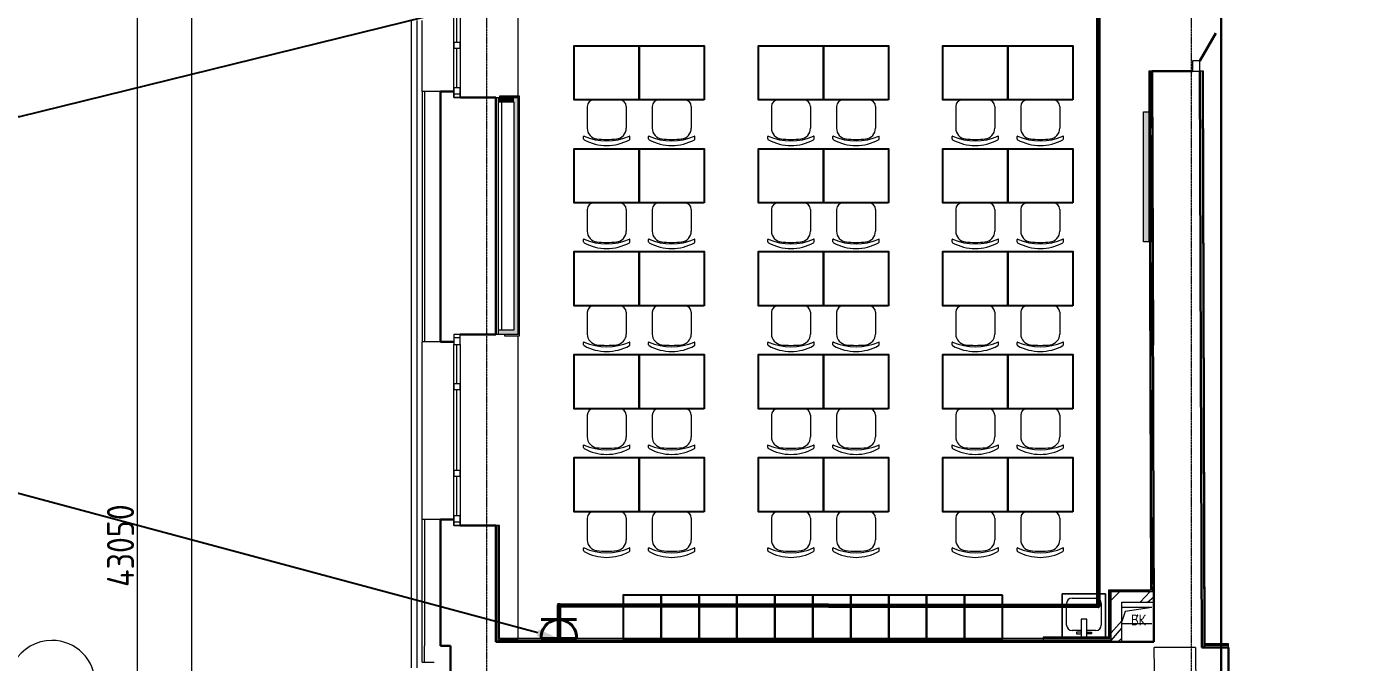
# Model space of a CAD drawing. Header units: millimetres. Extents: x -32 to 417638015, y -35 to 175284279.
# Drawn here: x 416875080 to 416887420, y 175252143 to 175258008 of the extents above; entities that cross this region are included whole.
import ezdxf
from ezdxf import colors
from ezdxf.entities.mleader import LeaderData, LeaderLine
from ezdxf.math import Vec2, Vec3

# ---------------------------------------------------------------- set-up
doc = ezdxf.new("R2010")
doc.units = ezdxf.units.MM
doc.linetypes.add('ADSK_Линия сетки', pattern=[25, 20, -2.5, 0, -2.5])
for name, color, linetype, lineweight in [('_ Окна', 7, 'Continuous', 9), ('_ЭМ_гофра', 5, 'Continuous', 60), ('_ЭМ_ТХобщее_слой', 7, 'Continuous', 30), ('Аннотация', 7, 'Continuous', 18), ('Двери', 7, 'Continuous', 9), ('Обобщенные модели', 7, 'Continuous', 18), ('Окна', 7, 'Continuous', 9), ('Оси', 253, 'Continuous', 9), ('Перекрытие', 7, 'Continuous', 18), ('Размеры', 7, 'Continuous', 9), ('Сантехника', 7, 'Continuous', 18), ('Стены внутренние', 7, 'Continuous', 18), ('Стены наружные', 7, 'Continuous', 18), ('Стены несущие', 7, 'Continuous', 30), ('Стены отделка', 7, 'Continuous', 30), ('Стены штриховка', 7, 'Continuous', 9), ('ТХ', 5, 'Continuous', 0), ('ШТРИХОВКА', 252, 'Continuous', 15), ('ЭМ', 5, 'Continuous', 40), ('ЭМ_Лоток 1_2', 162, 'Continuous', 30)]:
    doc.layers.add(name, color=color, linetype=linetype, lineweight=lineweight)
doc.layers.add('_ЭМ_Надписи', color=7, linetype='Continuous')
doc.layers.add('ЭОМ_Лотки рабочие', color=5, linetype='Continuous')
doc.styles.add('GOST Common_1', font='GOST_Common.ttf', dxfattribs={"width": 0.9, "height": 250})
doc.styles.add('GOST Common_5', font='GOST_Common.ttf', dxfattribs={"width": 0.9, "height": 200})
doc.styles.add('ЭОМ', font='isocpeur.ttf', dxfattribs={"width": 0.85, "height": 250})
doc.linetypes.add('Cable in the tray', pattern='A,5,[130,ltypeshp.shx,S=1,R=0,X=0,Y=0],1.5,[130,ltypeshp.shx,S=1.5,R=90,X=0,Y=-1],1,[130,ltypeshp.shx,S=1,R=0,X=0.5,Y=0],5', length=12.5)
doc.dimstyles.new('ADSK_Основной_2_5_мм', dxfattribs={"dimscale": 304.8, "dimtxt": 251.4287490705518, "dimasz": 0.4639107611548557, "dimexe": 0.4921259842519685, "dimexo": 0.4921259842519685, "dimgap": 0.09842519685039369, "dimtad": 1, "dimrnd": 0.01, "dimdsep": 46, "dimtxsty": 'GOST Common_1', "dimblk1": 'OBLIQUE', "dimblk2": 'OBLIQUE', "dimsah": 1, "dimcen": 0.09, "dimdle": 0.4921259842519685, "dimazin": 2, "dimtfac": 1, "dimtdec": 4, "dimtix": 1, "dimtmove": 0, "dimatfit": 3, "dimfxl": 1, "dimtvp": 1, "dimtolj": 1, "dimtzin": 0, "dimlwd": 20, "dimlwe": 20, "dimarcsym": 2})
pattern_1 = [(45, (686.3573730537319, 338.699590410115), (-269.4076836320746, 269.4076836320746), []), (45, (776.1599730537273, 338.699590410115), (-269.4076836320746, 269.4076836320746), []), (45, (865.9625730537227, 338.699590410115), (-269.4076836320746, 269.4076836320746), []), (45, (955.7653730537277, 338.699590410115), (-269.4076836320746, 269.4076836320746), [])]

# ---------------------------------------------------------------- blocks, each defined once
blk = doc.blocks.new('_Oblique')
at = {"color": 0, "linetype": 'ByBlock', "lineweight": -2}
blk.add_line((-0.5, -0.5), (0.5, 0.5), dxfattribs=at)
blk = doc.blocks.new('*D184')
at = {"layer": 'Defpoints', "color": 0, "transparency": 16777216}
for p in [(-8940.009156904478, 43383.69959040973), (-9039.994055764208, 333.6995904097176), (-8940.009156904594, 333.6995904097176)]:
    blk.add_point(p, dxfattribs=at)
at = {"layer": 'Размеры', "color": 0, "transparency": 16777216}
for p, q in [((-9039.994055764217, 43533.69959040973), (-9039.994055764208, 183.6995904097176)), ((-9090.009156904478, 43383.69959040973), (-9189.994055764217, 43383.69959040973)), ((-9090.009156904594, 333.6995904097176), (-9189.994055764208, 333.6995904097176))]:
    blk.add_line(p, q, dxfattribs=at)
at = {"layer": 'Размеры', "color": 0, "transparency": 16777216, "xscale": 141.4, "yscale": 141.4, "zscale": 141.4}
for p, rotation in [((-9039.994055764217, 43383.69959040973), 90), ((-9039.994055764208, 333.6995904097176), 270)]:
    blk.add_blockref('_Oblique', p, dxfattribs=dict(at, rotation=rotation))
at = {"layer": 'Размеры', "color": 0, "transparency": 16777216, "insert": (-9194.994055764204, 21858.69959040972), "char_height": 250, "width": 971.6229625099288, "attachment_point": 5, "rotation": 90, "style": 'GOST Common_1'}
blk.add_mtext('\\A1;43050', dxfattribs=at)
blk = doc.blocks.new('*D186')
at = {"layer": 'Defpoints', "color": 0, "transparency": 16777216}
for p in [(-8440.630882781119, 36883.69959040973), (-8540.61578164079, 20583.69959040972), (-8440.630882781177, 20583.69959040972)]:
    blk.add_point(p, dxfattribs=at)
at = {"layer": 'Размеры', "color": 0, "transparency": 16777216}
for p, q in [((-8540.615781640794, 37033.69959040973), (-8540.615781640789, 20433.69959040972)), ((-8590.630882781119, 36883.69959040973), (-8690.615781640794, 36883.69959040973)), ((-8590.630882781177, 20583.69959040972), (-8690.61578164079, 20583.69959040972))]:
    blk.add_line(p, q, dxfattribs=at)
at = {"layer": 'Размеры', "color": 0, "transparency": 16777216, "xscale": 141.4, "yscale": 141.4, "zscale": 141.4}
for p, rotation in [((-8540.615781640794, 36883.69959040973), 90), ((-8540.61578164079, 20583.69959040972), 270)]:
    blk.add_blockref('_Oblique', p, dxfattribs=dict(at, rotation=rotation))
at = {"layer": 'Размеры', "color": 0, "transparency": 16777216, "insert": (-8695.615781640781, 28733.69959040972), "char_height": 250, "width": 889.8020814564612, "attachment_point": 5, "rotation": 90, "style": 'GOST Common_1'}
blk.add_mtext('\\A1;16300', dxfattribs=at)
blk = doc.blocks.new('Стул ученич штабелир №5-7')
at = {"color": 0, "linetype": 'ByBlock', "lineweight": -2}
for p, q in [((-120.064222017827, -6.874120663269423e-05), (120.064222017827, 6.874120663269423e-05)), ((-120.0642220180016, -6.874130849610083e-05), (120.0642220177106, 6.874110476928763e-05)), ((-179.935777982173, -59.99993125879337), (-179.935777982173, -260.3112319844695)), ((-179.9357779823476, -59.99993125888795), (-179.9357779823476, -260.3112319845714)), ((180.064222017827, -59.99993125879337), (180.064222017827, -260.3112319844695)), ((180.0642220177106, -59.99993125888795), (180.0642220177106, -260.3112319845714)), ((-213.4357779821148, -359.0004116515302), (-213.4357779821148, -337.3406056039639)), ((-213.4357779822894, -359.0004116516247), (-213.4357779822894, -337.3406056040585)), ((213.564222017827, -359.0004116515302), (213.564222017827, -337.3406056039639)), ((213.5642220176524, -359.0004116516247), (213.5642220176524, -337.3406056040585))]:
    blk.add_line(p, q, dxfattribs=at)
for centre, radius, start, end in [((-119.9357779822312, -59.99993125879337), 60.00000000000227, 90, 180), ((-119.9357779823476, -59.99993125885157), 59.99999999995964, 90, 180), ((120.0642220178852, -59.99993125879337), 60.00000000000227, 0, 90), ((120.0642220177106, -59.99993125885157), 59.99999999995964, 0, 90), ((-210.435777982173, -337.3406056039494), 2.999999999983853, 63.89783268162118, 180), ((-210.4357779823476, -337.340605604044), 2.999999999983853, 63.89783268162118, 180), ((-203.435777982173, -359.0004116515447), 9.999999999989248, 180, 238.068250632605), ((-203.4357779823476, -359.0004116516466), 9.999999999989248, 180, 238.068250632605), ((0.06422201782697812, 142.3201924452005), 520.8201237039044, 246.3195110063149, 293.6804889936851), ((0.06422201765235513, 142.3201924450987), 520.8201237039044, 246.3195110063149, 293.6804889936851), ((0.06422201782697812, 9.04909030158342), 430.5490215606072, 240.9916647866204, 299.0083352133797), ((0.06422201765235513, 9.049090301488832), 430.5490215606072, 240.9916647866204, 299.0083352133797), ((-79.93577798217302, -260.3112319844549), 100.0000000000176, 180, 264.2584419996841), ((-79.93577798234764, -260.3112319845568), 100.0000000000176, 180, 264.2584419996841), ((0.06422201782697812, 435.5341415462426), 800.3966485555333, 263.2469772545854, 276.7530227454146), ((0.06422201765235513, 435.5341415461407), 800.3966485555333, 263.2469772545854, 276.7530227454146), ((80.06422201782698, -260.3112319844549), 100.0000000000176, 275.7415580003159, 0), ((80.06422201765236, -260.3112319845568), 100.0000000000176, 275.7415580003159, 0), ((203.564222017827, -359.0004116515447), 9.999999999989248, 301.931749367395, 0), ((203.5642220176524, -359.0004116516466), 9.999999999989248, 301.931749367395, 0), ((210.564222017827, -337.3406056039494), 2.999999999983853, 0, 116.1021673183788), ((210.5642220176524, -337.340605604044), 2.999999999983853, 0, 116.1021673183788)]:
    blk.add_arc(centre, radius, start, end, dxfattribs=at)
blk = doc.blocks.new('Тх 2 этаж')
at = {"lineweight": 0, "true_color": 0x939598}
h = blk.add_hatch(color=252, dxfattribs=at)
h.dxf.hatch_style = 1
h.paths.add_polyline_path([(5982.665806314908, 22336.52363820915), (5932.665806314908, 22336.52363820915), (5932.665806314966, 23536.52363820915), (5982.665806314966, 23536.52363820915)])
at = {"color": 252, "true_color": 0x939598}
for points in [[(1279.994077228359, 23646.5236382091), (679.994077228359, 23646.5236382091), (679.994077228359, 24146.52363820921), (1279.994077228359, 24146.52363820921)], [(1879.994077228825, 23646.5236382091), (1279.994077228825, 23646.5236382091), (1279.994077228825, 24146.52363820921), (1879.994077228825, 24146.52363820921)], [(2979.994077228825, 23646.5236382091), (2379.994077228825, 23646.5236382091), (2379.994077228825, 24146.52363820921), (2979.994077228825, 24146.52363820921)], [(3579.99407722929, 23646.5236382091), (2979.99407722929, 23646.5236382091), (2979.99407722929, 24146.52363820921), (3579.99407722929, 24146.52363820921)], [(4679.99407722929, 23646.5236382091), (4079.99407722929, 23646.5236382091), (4079.99407722929, 24146.52363820921), (4679.99407722929, 24146.52363820921)], [(5279.994077229756, 23646.5236382091), (4679.994077229756, 23646.5236382091), (4679.994077229756, 24146.52363820921), (5279.994077229756, 24146.52363820921)], [(1279.994077228359, 22696.5236382091), (679.994077228359, 22696.5236382091), (679.994077228359, 23196.52363820921), (1279.994077228359, 23196.52363820921)], [(1879.994077228825, 22696.5236382091), (1279.994077228825, 22696.5236382091), (1279.994077228825, 23196.52363820921), (1879.994077228825, 23196.52363820921)], [(2979.994077228825, 22696.5236382091), (2379.994077228825, 22696.5236382091), (2379.994077228825, 23196.52363820921), (2979.994077228825, 23196.52363820921)], [(3579.99407722929, 22696.5236382091), (2979.99407722929, 22696.5236382091), (2979.99407722929, 23196.52363820921), (3579.99407722929, 23196.52363820921)], [(4679.99407722929, 22696.5236382091), (4079.99407722929, 22696.5236382091), (4079.99407722929, 23196.52363820921), (4679.99407722929, 23196.52363820921)], [(5279.994077229756, 22696.5236382091), (4679.994077229756, 22696.5236382091), (4679.994077229756, 23196.52363820921), (5279.994077229756, 23196.52363820921)], [(1279.994077228359, 21746.52363820863), (679.994077228359, 21746.52363820863), (679.994077228359, 22246.52363820875), (1279.994077228359, 22246.52363820875)], [(1879.994077228825, 21746.52363820863), (1279.994077228825, 21746.52363820863), (1279.994077228825, 22246.52363820875), (1879.994077228825, 22246.52363820875)], [(2979.994077228825, 21746.52363820863), (2379.994077228825, 21746.52363820863), (2379.994077228825, 22246.52363820875), (2979.994077228825, 22246.52363820875)], [(3579.99407722929, 21746.52363820863), (2979.99407722929, 21746.52363820863), (2979.99407722929, 22246.52363820875), (3579.99407722929, 22246.52363820875)], [(4679.99407722929, 21746.52363820863), (4079.99407722929, 21746.52363820863), (4079.99407722929, 22246.52363820875), (4679.99407722929, 22246.52363820875)], [(5279.994077229756, 21746.52363820863), (4679.994077229756, 21746.52363820863), (4679.994077229756, 22246.52363820875), (5279.994077229756, 22246.52363820875)], [(1279.994077228359, 20796.52363820863), (679.994077228359, 20796.52363820863), (679.994077228359, 21296.52363820875), (1279.994077228359, 21296.52363820875)], [(1879.994077228825, 20796.52363820863), (1279.994077228825, 20796.52363820863), (1279.994077228825, 21296.52363820875), (1879.994077228825, 21296.52363820875)], [(2979.994077228825, 20796.52363820863), (2379.994077228825, 20796.52363820863), (2379.994077228825, 21296.52363820875), (2979.994077228825, 21296.52363820875)], [(3579.99407722929, 20796.52363820863), (2979.99407722929, 20796.52363820863), (2979.99407722929, 21296.52363820875), (3579.99407722929, 21296.52363820875)], [(4679.99407722929, 20796.52363820863), (4079.99407722929, 20796.52363820863), (4079.99407722929, 21296.52363820875), (4679.99407722929, 21296.52363820875)], [(5279.994077229756, 20796.52363820863), (4679.994077229756, 20796.52363820863), (4679.994077229756, 21296.52363820875), (5279.994077229756, 21296.52363820875)], [(1279.994077228417, 19846.52363820863), (679.9940772284172, 19846.52363820863), (679.9940772284172, 20346.52363820875), (1279.994077228417, 20346.52363820875)], [(1879.994077228883, 19846.52363820863), (1279.994077228883, 19846.52363820863), (1279.994077228883, 20346.52363820875), (1879.994077228883, 20346.52363820875)], [(2979.994077228825, 19846.52363820863), (2379.994077228825, 19846.52363820863), (2379.994077228825, 20346.52363820875), (2979.994077228825, 20346.52363820875)], [(3579.99407722929, 19846.52363820863), (2979.99407722929, 19846.52363820863), (2979.99407722929, 20346.52363820875), (3579.99407722929, 20346.52363820875)], [(4679.99407722929, 19846.52363820863), (4079.99407722929, 19846.52363820863), (4079.99407722929, 20346.52363820875), (4679.99407722929, 20346.52363820875)], [(5279.994077229756, 19846.52363820863), (4679.994077229756, 19846.52363820863), (4679.994077229756, 20346.52363820875), (5279.994077229756, 20346.52363820875)]]:
    blk.add_lwpolyline(points, close=True, dxfattribs=at)
at = {"color": 252, "lineweight": 0, "true_color": 0x939598}
blk.add_lwpolyline([(5982.665806314908, 22336.52363820915), (5932.665806314908, 22336.52363820915), (5932.665806314966, 23536.52363820915), (5982.665806314966, 23536.52363820915), (5982.665806314908, 22336.52363820915)], dxfattribs=at)
at = {"color": 252, "true_color": 0x939598}
for points in [[(1481.589080492209, 19076.8653367107), (1131.589080492209, 19076.8653367107), (1131.589080492209, 18676.8653367107), (1481.589080492209, 18676.8653367107), (1481.589080492209, 19076.8653367107)], [(1831.589080492209, 19076.8653367107), (1481.589080492209, 19076.8653367107), (1481.589080492209, 18676.8653367107), (1831.589080492209, 18676.8653367107), (1831.589080492209, 19076.8653367107)], [(2181.589080492209, 19076.8653367107), (1831.589080492209, 19076.8653367107), (1831.589080492209, 18676.8653367107), (2181.589080492209, 18676.8653367107), (2181.589080492209, 19076.8653367107)], [(2531.589080492209, 19076.8653367107), (2181.589080492209, 19076.8653367107), (2181.589080492209, 18676.8653367107), (2531.589080492209, 18676.8653367107), (2531.589080492209, 19076.8653367107)], [(2881.589080492209, 19076.8653367107), (2531.589080492209, 19076.8653367107), (2531.589080492209, 18676.8653367107), (2881.589080492209, 18676.8653367107), (2881.589080492209, 19076.8653367107)], [(3231.589080492209, 19076.8653367107), (2881.589080492209, 19076.8653367107), (2881.589080492209, 18676.8653367107), (3231.589080492209, 18676.8653367107), (3231.589080492209, 19076.8653367107)], [(3581.589080492209, 19076.8653367107), (3231.589080492209, 19076.8653367107), (3231.589080492209, 18676.8653367107), (3581.589080492209, 18676.8653367107), (3581.589080492209, 19076.8653367107)], [(3931.589080492209, 19076.8653367107), (3581.589080492209, 19076.8653367107), (3581.589080492209, 18676.8653367107), (3931.589080492209, 18676.8653367107), (3931.589080492209, 19076.8653367107)], [(4281.589080492209, 19076.8653367107), (3931.589080492209, 19076.8653367107), (3931.589080492209, 18676.8653367107), (4281.589080492209, 18676.8653367107), (4281.589080492209, 19076.8653367107)], [(4631.589080492209, 19076.8653367107), (4281.589080492209, 19076.8653367107), (4281.589080492209, 18676.8653367107), (4631.589080492209, 18676.8653367107), (4631.589080492209, 19076.8653367107)]]:
    blk.add_lwpolyline(points, dxfattribs=at)
at = {"layer": 'ТХ', "color": 252, "lineweight": 0, "true_color": 0x939598}
for p in [(979.994077228359, 23646.5236382091), (1579.994077228825, 23646.5236382091), (2679.994077228825, 23646.5236382091), (3279.99407722929, 23646.5236382091), (4379.99407722929, 23646.5236382091), (4979.994077230222, 23646.5236382091), (979.994077228359, 22696.5236382091), (1579.994077228825, 22696.5236382091), (2679.994077228825, 22696.5236382091), (3279.99407722929, 22696.5236382091), (4379.99407722929, 22696.5236382091), (4979.994077230222, 22696.5236382091), (979.994077228359, 21746.5236382091), (1579.994077228825, 21746.5236382091), (2679.994077228825, 21746.5236382091), (3279.99407722929, 21746.5236382091), (4379.99407722929, 21746.5236382091), (4979.994077230222, 21746.5236382091), (979.994077228359, 20796.52363820863), (1579.994077228825, 20796.52363820863), (2679.994077228825, 20796.52363820863), (3279.99407722929, 20796.52363820863), (4379.99407722929, 20796.52363820863), (4979.994077230222, 20796.52363820863), (979.9940772284172, 19846.52363820863), (1579.994077228883, 19846.52363820863), (2679.994077228825, 19846.52363820863), (3279.99407722929, 19846.52363820863), (4379.99407722929, 19846.52363820863), (4979.994077230222, 19846.52363820863)]:
    blk.add_blockref('Стул ученич штабелир №5-7', p, dxfattribs=at)
blk = doc.blocks.new('_ЭМ_ТХ2_2ЭТАЖнов')
at = {"layer": 'ТХ', "color": 252, "lineweight": 0, "true_color": 0x939598}
for p in [(1104.646968779358, 25638.00000000032), (1704.646968779824, 25638.00000000032), (2804.646968779824, 25638.00000000032), (3404.646968780289, 25638.00000000032), (4504.646968780289, 25638.00000000032), (5104.64696878122, 25638.00000000032), (1104.646968779358, 24688.00000000032), (1704.646968779824, 24688.00000000032), (2804.646968779824, 24688.00000000032), (3404.646968780289, 24688.00000000032), (4504.646968780289, 24688.00000000032), (5104.64696878122, 24688.00000000032), (1104.646968779358, 23738.00000000032), (1704.646968779824, 23738.00000000032), (2804.646968779824, 23738.00000000032), (3404.646968780289, 23738.00000000032), (4504.646968780289, 23738.00000000032), (5104.64696878122, 23738.00000000032), (1104.646968779358, 22787.99999999985), (1704.646968779824, 22787.99999999985), (2804.646968779824, 22787.99999999985), (3404.646968780289, 22787.99999999985), (4504.646968780289, 22787.99999999985), (5104.64696878122, 22787.99999999985), (1104.646968779387, 21837.99999999985), (1704.646968779853, 21837.99999999985), (2804.646968779824, 21837.99999999985), (3404.646968780289, 21837.99999999985), (4504.646968780289, 21837.99999999985), (5104.64696878122, 21837.99999999985)]:
    blk.add_blockref('Стул ученич штабелир №5-7', p, dxfattribs=at)
blk = doc.blocks.new('1м розетка IP20')
at = {"layer": 'ЭМ', "color": 5}
for p, q in [((-10.46755168188247, 162.7321568910265), (-10.46755168192612, -162.7321568912412)), ((163.0684657593665, 162.7321568816078), (163.0684657593374, -162.7321569010965)), ((-10.46755168189702, -1.091393642127514e-10), (315.4856732268672, -3.637978807091713e-11))]:
    blk.add_line(p, q, dxfattribs=at)
blk.add_arc((0, 0), 163.0684657580474, 266.3195877734414, 93.6804122265587, dxfattribs=at)
blk = doc.blocks.new('План 2 этажа')
at = {"lineweight": 9}
h = blk.add_hatch(dxfattribs=at)
h.set_pattern_fill('ANSI34', color=8, scale=20)
h.set_pattern_definition(pattern_1)
h.paths.add_polyline_path([(44851.35737305379, 8633.699590409546), (44751.35737305379, 8633.699590409546), (44751.35737305379, 5758.699590409992), (44851.35737305379, 5758.699590409992), (44851.35737305379, 5765.756545947838)])
h.paths.add_polyline_path([(44851.35737305379, 8965.756545947945), (44141.35737305379, 8965.756545947945), (44141.35737305379, 8865.756545947945), (44751.35737305379, 8865.756545947945), (44751.35737305379, 8633.699590409546), (44851.35737305379, 8633.699590409546)])
h.paths.add_polyline_path([(43071.35737305379, 8965.756545947945), (42607.41075392498, 8965.756545947945), (42608.51118958526, 8865.756545947628), (43071.35737305379, 8865.756545947945)])
h.paths.add_polyline_path([(44839.46919659205, 4703.69959041012), (44851.35737305385, 4703.69959041012), (44851.35737305385, 5758.699590409999), (44751.35737305385, 5758.699590409999), (44751.35737305385, 4703.69959041012), (44826.35737305385, 4703.69959041012)])
h.paths.add_polyline_path([(38937.34206282522, -5867.991590473376), (39332.84206282522, -5867.991590473376), (39332.84206282522, -5096.400681382468), (38937.34206282522, -5096.400681382468)], flags=9)
h.paths.add_polyline_path([(487.3420628252206, -5523.805950022027), (882.8420628252206, -5523.805950022027), (882.8420628252206, -4752.21504093112), (487.3420628252206, -4752.21504093112)], flags=9)
h.paths.add_polyline_path([(3487.342062825221, -5523.805950022034), (3882.842062825221, -5523.805950022034), (3882.842062825221, -4752.215040931126), (3487.342062825221, -4752.215040931126)], flags=9)
h.paths.add_polyline_path([(7622.042062825232, -5523.80595002204), (8049.042062825232, -5523.80595002204), (8049.042062825232, -4752.215040931132), (7622.042062825232, -4752.215040931132)], flags=9)
h.paths.add_polyline_path([(10637.34206282522, -5523.805950022047), (11032.84206282522, -5523.805950022047), (11032.84206282522, -4752.215040931139), (10637.34206282522, -4752.215040931139)], flags=9)
h.paths.add_polyline_path([(18537.34206282522, -5523.80595002206), (18932.84206282522, -5523.80595002206), (18932.84206282522, -4752.215040931151), (18537.34206282522, -4752.215040931151)], flags=9)
h.paths.add_polyline_path([(31035.79092646157, -5523.805950022078), (31431.29092646157, -5523.805950022078), (31431.29092646157, -4752.21504093117), (31035.79092646157, -4752.21504093117)], flags=9)
h.paths.add_polyline_path([(42337.34206282522, -5523.805950022096), (42732.84206282522, -5523.805950022096), (42732.84206282522, -4752.215040931189), (42337.34206282522, -4752.215040931189)], flags=9)
h.paths.add_polyline_path([(49290.09206282522, -5523.805950022107), (49780.09206282522, -5523.805950022107), (49780.09206282522, -4752.2150409312), (49290.09206282522, -4752.2150409312)], flags=9)
h.paths.add_polyline_path([(-5981.157937174779, -5523.80595002202), (-5648.657937174779, -5523.80595002202), (-5648.657937174779, -4752.215040931112), (-5981.157937174779, -4752.215040931112)], flags=9)
h.paths.add_polyline_path([(55758.59206282522, -5523.805950022118), (56311.59206282522, -5523.805950022118), (56311.59206282522, -4752.21504093121), (55758.59206282522, -4752.21504093121)], flags=9)
h.paths.add_polyline_path([(-10042.69405789487, -119.3787014977906), (-9584.19405789487, -119.3787014977906), (-9584.19405789487, 652.2122075931175), (-10042.69405789487, 652.2122075931175)], flags=9)
h.paths.add_polyline_path([(-10026.94405789487, 8180.621298502202), (-9599.94405789487, 8180.621298502202), (-9599.94405789487, 8952.212207593111), (-10026.94405789487, 8952.212207593111)], flags=9)
h.paths.add_polyline_path([(-10011.64405789482, 12830.6212985022), (-9616.144057894824, 12830.6212985022), (-9616.144057894824, 13602.21220759311), (-10011.64405789482, 13602.21220759311)], flags=9)
h.paths.add_polyline_path([(-10042.69405789481, 20130.6212985022), (-9584.194057894812, 20130.6212985022), (-9584.194057894812, 20902.2122075931), (-10042.69405789481, 20902.2122075931)], flags=9)
h.paths.add_polyline_path([(-10011.64405789477, 36430.62129850218), (-9616.144057894766, 36430.62129850218), (-9616.144057894766, 37202.21220759309), (-10011.64405789477, 37202.21220759309)], flags=9)
h.paths.add_polyline_path([(-10058.89405789471, 42930.62129850216), (-9568.894057894708, 42930.62129850216), (-9568.894057894708, 43702.21220759307), (-10058.89405789471, 43702.21220759307)], flags=9)
h.paths.add_polyline_path([(-10026.94405789487, 1680.62129850221), (-9599.94405789487, 1680.62129850221), (-9599.94405789487, 2452.212207593117), (-10026.94405789487, 2452.212207593117)], flags=9)
h.paths.add_polyline_path([(46258.59206282522, -5523.805950022103), (46811.59206282522, -5523.805950022103), (46811.59206282522, -4752.215040931194), (46258.59206282522, -4752.215040931194)], flags=9)
h = blk.add_hatch()
h.set_pattern_fill('ANSI34', color=8, scale=20)
h.set_pattern_definition(pattern_1)
h.paths.add_polyline_path([(-56.131634733174, 21436.04128891259), (-56.13163473317397, 20970.04128891162), (43.868365266826, 20970.04128891162), (43.868365266826, 21336.04128891255), (338.8296093644713, 21336.04128891255), (338.5293648416492, 21436.04128891259)])
at = {"layer": 'Стены внутренние'}
for points in [[(-5711.430305128219, 25955.69399087437), (-5565.219042715908, 25955.69399087437), (-5565.219042715908, 25995.69399087436), (-5711.430305128219, 25995.69399087436)], [(-5525.219042715908, 23845.69843078964), (-5525.219042715908, 25995.69399087436), (-5565.219042715908, 25995.69399087436), (-5565.219042715908, 23845.69843078964)], [(-5525.219042715908, 23805.69843078965), (-5525.219042715908, 23845.69843078964), (-5711.430305128219, 23845.69843078964), (-5711.430305128219, 23805.69843078965)]]:
    blk.add_hatch(color=8, dxfattribs=at).paths.add_polyline_path(points)
at = {"layer": '_ Окна', "color": 8}
for p, q in [((-6091.430305129944, 26505.69399087432), (-6091.430305129944, 27245.69399087432)), ((-6091.430305129943, 26085.69399087431), (-6091.430305129944, 26445.69399087431)), ((-6061.430305129958, 26025.69399087432), (-6121.430305129958, 26025.69399087432)), ((-6061.430305129965, 23775.69843078961), (-6121.430305129965, 23775.69843078961)), ((-6091.430305129944, 23355.69843078961), (-6091.430305129944, 23715.69843078961)), ((-6091.430305129944, 22555.69843078961), (-6091.430305129944, 23295.69843078961)), ((-6091.430305129943, 22135.6984307896), (-6091.430305129944, 22495.6984307896)), ((-6061.430305129958, 22075.69843078961), (-6121.430305129958, 22075.69843078961))]:
    blk.add_line(p, q, dxfattribs=at)
at = {"layer": '_ Окна', "color": 8, "lineweight": 18}
for p, q in [((-6121.43030512996, 26505.69399087432), (-6061.43030512996, 26505.69399087432)), ((-6121.43030512996, 26445.69399087432), (-6121.43030512996, 26505.69399087432)), ((-6061.43030512996, 26445.69399087432), (-6121.43030512996, 26445.69399087432)), ((-6061.43030512996, 26505.69399087432), (-6061.43030512996, 26445.69399087432)), ((-6121.430305129958, 26085.69399087432), (-6061.430305129958, 26085.69399087432)), ((-6121.430305129958, 25995.69399087432), (-6121.430305129958, 26085.69399087432)), ((-6061.430305129958, 26085.69399087432), (-6061.430305129958, 25995.69399087432)), ((-6061.430305129958, 25995.69399087432), (-6121.430305129958, 25995.69399087432)), ((-6061.430305129965, 23805.69843078961), (-6121.430305129965, 23805.69843078961)), ((-6121.430305129965, 23805.69843078961), (-6121.430305129965, 23715.69843078961)), ((-6121.430305129965, 23715.69843078961), (-6061.430305129965, 23715.69843078961)), ((-6061.430305129965, 23715.69843078961), (-6061.430305129965, 23805.69843078961)), ((-6121.430305129963, 23355.69843078961), (-6061.430305129963, 23355.69843078961)), ((-6121.430305129963, 23295.69843078961), (-6121.430305129963, 23355.69843078961)), ((-6061.430305129963, 23355.69843078961), (-6061.430305129963, 23295.69843078961)), ((-6061.430305129963, 23295.69843078961), (-6121.430305129963, 23295.69843078961)), ((-6121.43030512996, 22555.69843078961), (-6061.43030512996, 22555.69843078961)), ((-6121.43030512996, 22495.69843078961), (-6121.43030512996, 22555.69843078961)), ((-6061.43030512996, 22495.69843078961), (-6121.43030512996, 22495.69843078961)), ((-6061.43030512996, 22555.69843078961), (-6061.43030512996, 22495.69843078961)), ((-6121.430305129958, 22135.69843078961), (-6061.430305129958, 22135.69843078961)), ((-6121.430305129958, 22045.69843078961), (-6121.430305129958, 22135.69843078961)), ((-6061.430305129958, 22135.69843078961), (-6061.430305129958, 22045.69843078961)), ((-6061.430305129958, 22045.69843078961), (-6121.430305129958, 22045.69843078961))]:
    blk.add_line(p, q, dxfattribs=at)
at = {"layer": 'Двери', "color": 8, "lineweight": 30}
blk.add_line((763.9040668107233, 26332.94796125285), (910.6399735685642, 26588.86508390773), dxfattribs=at)
at = {"layer": 'Двери', "color": 8}
for p, q in [((763.9040668107233, 26332.94796125285), (693.9043793520746, 26332.73878264286)), ((693.9043793520746, 26332.73878264286), (694.1882646084871, 26237.73920680612)), ((764.1879520671357, 26237.9483854161), (763.9040668107233, 26332.94796125285)), ((694.1882646084871, 26237.73920680612), (764.1879520671357, 26237.9483854161))]:
    blk.add_line(p, q, dxfattribs=at)
at = {"layer": 'Обобщенные модели', "color": 8}
for p, q in [((318.9716600746618, 21288.69959040915), (43.8683652668542, 21288.69959040915)), ((318.9716600746618, 21288.69959040915), (43.8683652668542, 21288.69959040915)), ((75.15595540718355, 21251.19959040916), (43.86836526685764, 21157.33681998817)), ((318.9796707206403, 21286.03154973965), (75.15595540718355, 21251.19959040916)), ((43.86836526685445, 21138.69959040915), (319.4220268588962, 21138.69959040915)), ((43.86836526685445, 21138.69959040915), (319.4220268588962, 21138.69959040915))]:
    blk.add_line(p, q, dxfattribs=at)
for radius, start, end in [(2.500000000000003, 90, 270), (2.499999999999999, 150.0000000000003, 270), (2.500000000000003, 105.0000000000261, 119.9999999999582), (2.500000000000002, 270, 90), (2.5, 270, 14.99999999999487)]:
    blk.add_arc((187.6559554071864, 21213.69959040915), radius, start, end, dxfattribs=at)
at = {"layer": 'Окна', "color": 8}
for p, q in [((-6121.430305129956, 26505.69399087432), (-6121.430305129957, 27245.69399087432)), ((-6061.430305129868, 27245.69399087432), (-6061.430305129868, 26505.69399087432)), ((-6121.43030512996, 26505.69399087432), (-6121.43030512996, 26445.69399087432)), ((-6121.430305129956, 26085.69399087431), (-6121.430305129956, 26445.69399087431)), ((-6061.43030512996, 26445.69399087432), (-6061.43030512996, 26505.69399087432)), ((-6061.430305129868, 26445.69399087431), (-6061.430305129868, 26085.69399087431)), ((-6121.430305129958, 26085.69399087432), (-6121.430305129958, 25995.69399087432)), ((-6061.430305129958, 25995.69399087432), (-6061.430305129958, 26085.69399087432)), ((-6121.430305129958, 25995.69399087432), (-6061.430305129958, 25995.69399087432)), ((-6121.430305129965, 23805.69843078961), (-6121.430305129965, 23715.69843078961)), ((-6061.430305129965, 23805.69843078961), (-6121.430305129965, 23805.69843078961)), ((-6121.430305129957, 23355.69843078961), (-6121.430305129957, 23715.69843078961)), ((-6061.430305129965, 23715.69843078961), (-6061.430305129965, 23805.69843078961)), ((-6061.430305129868, 23715.69843078961), (-6061.430305129868, 23355.69843078961)), ((-6121.430305129963, 23355.69843078961), (-6121.430305129963, 23295.69843078961)), ((-6061.430305129963, 23295.69843078961), (-6061.430305129963, 23355.69843078961)), ((-6121.430305129956, 22555.69843078961), (-6121.430305129957, 23295.69843078961)), ((-6061.430305129868, 23295.69843078961), (-6061.430305129868, 22555.69843078961)), ((-6121.43030512996, 22555.69843078961), (-6121.43030512996, 22495.69843078961)), ((-6121.430305129956, 22135.6984307896), (-6121.430305129956, 22495.6984307896)), ((-6061.43030512996, 22495.69843078961), (-6061.43030512996, 22555.69843078961)), ((-6061.430305129868, 22495.6984307896), (-6061.430305129868, 22135.6984307896)), ((-6121.430305129958, 22135.69843078961), (-6121.430305129958, 22045.69843078961)), ((-6061.430305129958, 22045.69843078961), (-6061.430305129958, 22135.69843078961)), ((-6121.430305129958, 22045.69843078961), (-6061.430305129958, 22045.69843078961))]:
    blk.add_line(p, q, dxfattribs=at)
at = {"layer": 'Оси', "color": 8, "linetype": 'ADSK_Линия сетки'}
for p, q in [((685.9227260921616, -4690.674102031647), (685.922726092278, 44561.6980490618)), ((-5814.077273907838, -4690.674102031637), (-5814.077273907722, 44448.76377897623))]:
    blk.add_line(p, q, dxfattribs=at)
at = {"layer": 'Оси', "color": 8, "lineweight": 20}
for start, end in [(89.99999999999895, 269.999999999999), (269.999999999999, 89.99999999999895)]:
    blk.add_arc((-9828.37116507889, 20583.69959040971), 400, start, end, dxfattribs=at)
at = {"layer": 'Перекрытие', "color": 8}
for p, q in [((-5525.219042715733, 26007.69399087433), (-5525.219042715849, 28721.6995345989)), ((-5681.430305128975, 25955.69399087434), (-5681.430305128975, 23845.69843078962))]:
    blk.add_line(p, q, dxfattribs=at)
blk.add_lwpolyline([(-5699.47438090574, 21002.04128891169), (-5525.219042715849, 21002.04128891168), (-5525.219042715791, 23793.84526152627)], dxfattribs=at)
at = {"layer": 'Сантехника', "color": 8}
for p, q in [((-506.131634733174, 21415.04128891163), (-506.131634733174, 21015.04128891163)), ((-106.131634733174, 21415.04128891163), (-506.131634733174, 21415.04128891163)), ((-506.131634733174, 21415.04128891163), (-106.131634733174, 21415.04128891163)), ((-506.131634733174, 21015.04128891163), (-506.131634733174, 21415.04128891163)), ((-416.1308967262742, 21375.04202758512), (-196.1316347331689, 21375.04202758512)), ((-106.131634733174, 21015.04128891163), (-106.131634733174, 21415.04128891163)), ((-106.131634733174, 21415.04128891163), (-106.131634733174, 21015.04128891163)), ((-466.130896726274, 21125.04055024227), (-466.130896726274, 21325.04202758512)), ((-146.131634733174, 21325.04202758512), (-146.131634733174, 21125.04055024227)), ((-331.1316873405882, 21180.05420438669), (-331.1316873405882, 21015.04128891163)), ((-281.1315821258183, 21180.05420438669), (-331.1316873405882, 21180.05420438669)), ((-281.1315821258183, 21015.04128891163), (-281.1315821258183, 21180.05420438669)), ((-331.1316873405882, 21075.04055024227), (-416.1308967262743, 21075.04055024227)), ((-376.1316873405882, 21060.04129455096), (-376.1316873405882, 21045.0412995985)), ((-331.1316873405882, 21060.04129455096), (-376.1316873405882, 21060.04129455096)), ((-376.1316873405882, 21045.0412995985), (-331.1316873405882, 21045.0412995985)), ((-196.1316347331796, 21075.04055024227), (-281.1315821258183, 21075.04055024227)), ((-281.1315821258183, 21060.04128327113), (-236.131634733174, 21060.04128327113)), ((-236.131634733174, 21045.04126634818), (-281.1315821258183, 21045.04126634818)), ((-236.131634733174, 21060.04128327113), (-236.131634733174, 21045.04126634818))]:
    blk.add_line(p, q, dxfattribs=at)
for centre, radius, start, end in [((-416.130896726274, 21325.04202758512), 49.99999999999994, 90, 180), ((-196.1316347331689, 21325.04202758512), 49.99999999999496, 0, 90), ((-416.1308967262742, 21125.04055024227), 50.00000000000004, 180, 270), ((-196.1316347331795, 21125.04055024227), 50.00000000000545, 270, 0)]:
    blk.add_arc(centre, radius, start, end, dxfattribs=at)
at = {"layer": 'Стены внутренние', "color": 8}
for p, q in [((722.9960896093398, 20918.69959041015), (342.9755479547312, 20918.69959041015)), ((347.7446436607279, 20460.04128891164), (342.9755479547312, 20918.69959041015)), ((722.9960896093398, 20918.69959041015), (728.9229082093807, 20348.69959041011))]:
    blk.add_line(p, q, dxfattribs=at)
at = {"layer": 'Стены наружные', "color": 8}
for p, q in [((-6511.430305128393, 20732.02813626574), (-6511.430305128451, 26705.58783949746)), ((-6461.430305128451, 26705.58783949746), (-6461.430305128393, 20732.02813626574)), ((-6411.430305128975, 26050.69399087432), (-6411.430305128975, 26705.58783949746)), ((-6411.430305128975, 22100.69843078961), (-6411.430305128975, 23740.69843078961))]:
    blk.add_line(p, q, dxfattribs=at)
at = {"layer": 'Стены несущие', "color": 8}
for p, q in [((331.7059975120355, 23708.64472078738), (324.1158501839382, 26236.63332710787)), ((694.1882646084996, 26237.73920680613), (324.189916612755, 26236.63354843905)), ((324.189916612755, 26236.63354843905), (339.9279647129006, 20970.04128891162)), ((780.0833525970229, 20918.69959041015), (764.1879520671209, 26237.94838541612)), ((-6241.430305128975, 26050.6939908743), (-6241.430305128975, 23740.69843078962)), ((-6121.430305129907, 26050.6939908743), (-6241.430305128975, 26050.6939908743)), ((-5731.430305128917, 25995.69399087433), (-6061.430305129965, 25995.69399087433)), ((-5731.430305128219, 25995.69399087433), (-5731.43030512816, 23805.69843078963)), ((-5731.430305128917, 23805.69843078963), (-5731.430305128917, 25995.69399087433)), ((-6241.430305128975, 23740.69843078962), (-6121.430305129907, 23740.69843078962)), ((-6061.430305129965, 23805.69843078963), (-5731.430305128917, 23805.69843078963)), ((339.8684554134379, 20990.04128891162), (335.9094018849428, 22308.6510311594)), ((-6241.430305128975, 20932.2334183708), (-6241.430305128917, 22100.69843078958)), ((-6121.430305129907, 22100.69843078958), (-6241.430305128917, 22100.69843078958)), ((-5731.430305128917, 22045.69843078961), (-6061.430305129965, 22045.69843078961)), ((-5731.43030512816, 22045.69843078961), (-5731.43030512816, 20969.923311983)), ((-5731.430305128917, 20969.58040805938), (-5731.430305128917, 22045.69843078961)), ((-6241.430305128917, 20932.2334183708), (-6151.439780268294, 20932.2334183708)), ((-6145.562847673893, 19787.10580115643), (-6151.439780268294, 20932.23341837073)), ((-5641.627098491415, 20970.04128891169), (-5731.430305128859, 20969.58040805938)), ((339.9279647129006, 20970.04128891162), (-5641.627098491415, 20970.04128891162)), ((1028.468172954512, 20918.69959041015), (780.0833525970229, 20918.69959041015)), ((1028.468172954512, 20348.69959041011), (1028.468172954512, 20918.69959041015))]:
    blk.add_line(p, q, dxfattribs=at)
at = {"layer": 'Стены отделка', "color": 8, "lineweight": 9}
for p, q in [((324.1158501839382, 26236.63332710787), (292.1159930567956, 26236.53770260042)), ((292.1159930567956, 26236.53770260042), (306.4931912643951, 21448.04128891259)), ((796.1878091911203, 26238.04400992356), (764.1879520671209, 26237.94838541612)), ((784.1878627695842, 26238.00815073325), (800.0534976548515, 20928.72015344744)), ((811.9878705393057, 20950.69959041007), (796.1878091911203, 26238.04400992356)), ((-6411.430305128975, 26050.69399087432), (-6411.430305128975, 23740.69843078962)), ((-6241.430305128975, 26050.69399087432), (-6411.430305128975, 26050.69399087432)), ((-6391.430305128975, 26050.69399087432), (-6391.430305128975, 26046.69399087432)), ((-5731.430305128219, 25995.69399087433), (-5525.219042715908, 25995.69399087433)), ((-5711.43030512816, 25995.69399087433), (-5711.43030512816, 23845.69843078962)), ((-5711.43030512816, 25955.69399087434), (-5565.219042715849, 25955.69399087434)), ((-5515.219042715849, 26007.69399087433), (-5699.43030512816, 26007.69399087433)), ((-5699.43030512816, 26007.69399087433), (-5699.43030512816, 25995.69399087433)), ((-5565.219042715966, 25955.69399087427), (-5565.219042715849, 23845.69843078962)), ((-5525.219042715908, 23805.69843078963), (-5525.219042715908, 25995.69399087433)), ((-5513.219042715908, 23795.69843078959), (-5513.219042715908, 26005.69399087429)), ((-5565.219042715849, 23845.69843078962), (-5711.43030512816, 23845.69843078962)), ((-5711.43030512816, 23845.69843078962), (-5711.43030512816, 23805.69843078963)), ((-6241.430305128975, 23740.69843078961), (-6411.430305128975, 23740.69843078962)), ((-6391.430305128975, 23746.69843078961), (-6391.430305128975, 23740.69843078961)), ((-5525.219042715908, 23805.69843078963), (-5731.43030512816, 23805.69843078963)), ((-5651.430305128975, 23805.69843078963), (-5651.430305128975, 23793.69843078963)), ((-5651.430305128975, 23793.69843078963), (-5515.219042715908, 23793.69843078963)), ((335.9094018849428, 22308.6510311594), (331.7059975120355, 23708.64472078738)), ((-6411.430305128975, 20782.23341837079), (-6411.430305128975, 22100.69843078958)), ((-6241.430305128975, 22100.69843078961), (-6411.430305128975, 22100.69843078958)), ((-6391.430305128975, 22096.69843078961), (-6391.430305128975, 22100.69843078961)), ((-5699.43030512816, 22045.69843078961), (-5731.43030512816, 22045.69843078961)), ((-5699.43030512816, 21002.04128891169), (-5699.43030512816, 22045.69843078961)), ((318.2468340942287, 21530.11148148375), (318.529274695029, 21436.04128891259)), ((-81.131634733174, 21448.04128891259), (-81.131634733174, 21015.04128891163)), ((-56.131634733174, 21448.04128891259), (-81.131634733174, 21448.04128891259)), ((-56.131634733174, 20970.04128891162), (-56.131634733174, 21448.04128891259)), ((306.5292206071317, 21448.04128891259), (-56.131634733174, 21448.04128891259)), ((-56.131634733174, 21436.04128891259), (338.5712859564228, 21436.04128891259)), ((43.868365266826, 20970.04128891162), (43.868365266826, 21336.04128891255)), ((43.868365266826, 21336.04128891255), (338.8342545259511, 21336.04128891255)), ((-5711.43030512816, 20969.923311983), (-5711.43030512816, 20990.04128891169)), ((-5711.43030512816, 20990.04128891169), (-56.131634733174, 20990.04128891162)), ((-681.131634733174, 21002.04128891162), (-5699.43030512816, 21002.04128891169)), ((-81.131634733174, 21015.04128891163), (-681.131634733174, 21015.04128891163)), ((-681.131634733174, 21015.04128891163), (-681.131634733174, 20990.04128891162)), ((339.9285043179989, 20970.04128891162), (339.8684554134379, 20990.04128891162)), ((-6391.430305128975, 20782.2334183708), (-6391.430305128975, 20932.23341837082)), ((-6151.439780268294, 20782.2334183708), (-6151.439780268294, 20932.2334183708)), ((-5731.43030512816, 20969.923311983), (-5711.43030512816, 20969.923311983)), ((-5711.43030512816, 20970.04128891162), (339.9285043179989, 20970.04128891162)), ((780.0535869523883, 20928.66038813031), (800.0534976548515, 20928.72015344744)), ((800.023676310957, 20938.69959041008), (1028.468172954512, 20938.69959041008)), ((806.3573730537901, 20938.69959041015), (806.3573730537901, 20918.69959041015)), ((1028.468172954512, 20950.69959041007), (811.9878705393057, 20950.69959041007)), ((1028.468172954512, 20918.69959041015), (1028.468172954512, 20950.69959041007)), ((-6411.430305128975, 20782.2334183708), (-6300.671937622246, 20782.2334183708)), ((-6300.671937622246, 20782.2334183708), (-6300.670884089835, 20782.02813626558)), ((-6150.669962235901, 20782.2334183708), (-6151.439780268294, 20782.2334183708))]:
    blk.add_line(p, q, dxfattribs=at)
at = {"layer": 'Стены штриховка', "color": 8}
for p, q in [((294.1159841272165, 26236.54367913213), (308.4992051695008, 21446.04128891255)), ((304.1159394794377, 26236.57356179073), (318.2468340942287, 21530.11148148375)), ((809.993838167924, 20948.69959041011), (794.1878181208158, 26238.03803339186)), ((-6391.430305128975, 26046.6939908743), (-6391.430305128975, 23746.69843078959)), ((-5699.43030512816, 26005.69399087436), (-5513.219042715908, 26005.69399087429)), ((-5515.219042715908, 23793.69843078963), (-5515.219042715849, 26007.69399087433)), ((-5513.219042715908, 26007.69399087433), (-5515.219042715849, 26007.69399087433)), ((-5513.219042715908, 26005.69399087429), (-5513.219042715908, 26007.69399087433)), ((-5651.430305128975, 23795.69843078959), (-5513.219042715908, 23795.69843078959)), ((-5515.219042715908, 23793.69843078963), (-5513.219042715908, 23793.69843078963)), ((-5513.219042715908, 23793.69843078963), (-5513.219042715908, 23795.69843078959)), ((-6391.430305128975, 22096.69843078958), (-6391.430305128975, 22096.69843078961)), ((-6391.430305128975, 22096.69843078958), (-6391.430305128975, 20932.2334183708)), ((-5711.43030512816, 20990.04128891169), (-5711.43030512816, 22045.69843078961)), ((-5701.43030512816, 21000.04128891165), (-5701.430305128219, 22045.69843078961)), ((-72.131634733174, 21006.04128891162), (-72.131634733174, 21448.04128891259)), ((-66.131634733174, 21000.04128891165), (-66.131634733174, 21448.04128891259)), ((-56.131634733174, 21446.04128891256), (308.4992051695008, 21446.04128891255)), ((-66.131634733174, 21000.04128891165), (-5701.43030512816, 21000.04128891165)), ((-72.131634733174, 21006.04128891162), (-681.131634733174, 21006.04128891162)), ((1028.468172954512, 20948.69959041011), (809.993838167924, 20948.69959041011))]:
    blk.add_line(p, q, dxfattribs=at)
at = {"layer": 'ЭОМ_Лотки рабочие'}
blk.add_blockref('Тх 2 этаж', (-5689.424382357276, 2325.175952200887), dxfattribs=at)
at = {"layer": 'Аннотация', "color": 8, "insert": (263.9070798616158, 21222.19240941299), "char_height": 100, "width": 149.985, "attachment_point": 3, "line_spacing_factor": 1.022765581104984, "style": 'GOST Common_5'}
blk.add_mtext('\\pxqr,t3.6,7.2,10.8,14.4,18,21.6,25.2,28.8,32.4,36,39.6,43.2,46.8,50.4,54,57.6,61.2,64.8,68.4,72,75.6,79.2,82.8,86.4,90,93.6,97.2,100.8,104.4,108,111.6,115.2;{ВК}', dxfattribs=at)
at = {"layer": 'Размеры', "color": 8}
for base, p1, p2, override, picture, middle in [((-9039.994055764208, 333.6995904097176), (-8940.009156904474, 43383.69959040971), (-8940.00915690459, 333.6995904097175), {"dimpost": '<>', "dimfxl": 43050, "dimlwd": 65535, "dimlwe": 65535}, '*D184', (-9194.994055764204, 21858.69959040972)), ((-8540.61578164079, 20583.69959040972), (-8440.630882781115, 36883.69959040971), (-8440.630882781174, 20583.69959040972), {"dimpost": '<>', "dimfxl": 16300, "dimlwd": 65535, "dimlwe": 65535}, '*D186', (-8695.615781640781, 28733.69959040972))]:
    dim = blk.add_linear_dim(base=base, p1=p1, p2=p2, angle=90, dimstyle='ADSK_Основной_2_5_мм', override=override, dxfattribs=at)
    dim.commit()
    dim.dimension.update_dxf_attribs({"geometry": picture, "text_midpoint": middle})

msp = doc.modelspace()

# ---------------------------------------------------------------- block references
at = {"layer": 'ШТРИХОВКА'}
msp.add_blockref('План 2 этажа', (416885140.0062945, 175231360.8653707), dxfattribs=at)

# ---------------------------------------------------------------- next in the draw order: linework, layer by layer
at = {"layer": '_ЭМ_гофра', "linetype": 'ByBlock'}
msp.add_lwpolyline([(416884966.3023924, 175258367.3416478), (416884966.3023924, 175252662.0681439), (416879988.3308708, 175252667.7632893), (416879988.3308708, 175252362.9066596)], dxfattribs=at)
at = {"layer": 'ЭМ_Лоток 1_2', "linetype": 'Cable in the tray', "ltscale": 50}
for points in [[(416886099.0715888, 175254549.0820753), (416886099.0715888, 175268006.1430075)], [(416886099.0715888, 175254549.0820753), (416886099.0715888, 175241535.2944958), (416933923.3663307, 175241535.2944958)]]:
    msp.add_lwpolyline(points, dxfattribs=at)

# ---------------------------------------------------------------- next in the draw order: block references
at = {"layer": '_ЭМ_ТХобщее_слой', "lineweight": 50}
msp.add_blockref('_ЭМ_ТХ2_2ЭТАЖнов', (416879325.9290206, 175231694.5649611), dxfattribs=at)
at = {"layer": 'ЭМ', "rotation": 90.00000000000914}
msp.add_blockref('1м розетка IP20', (416879988.3308708, 175252373.3742113), dxfattribs=at)

# ---------------------------------------------------------------- next in the draw order: leaders
at = {"layer": '_ЭМ_Надписи', "color": 7, "ltscale": 5}
ml = msp.add_multileader_mtext('Standard', dxfattribs=at)
ml.set_content('{\\fGOST Common|b0|i0|c0|p34;\\W0.9;\\C256;2\\fGOST Common|b0|i0|c204|p34;ЩРС-1\\fISOCPEUR|b0|i0|c204|p34;\\W0.85; Гр.3\\P\\W1;\\C0;Раб.место учителя, ноутбук}', color=1, style='ЭОМ')
ml.set_leader_properties()
ml.build(insert=Vec2(0, 0))
ml.multileader.update_dxf_attribs({"text_left_attachment_type": 6, "text_right_attachment_type": 6, "dogleg_length": 0, "arrow_head_size": 200})
ctx = ml.context
ctx.base_point, ctx.char_height, ctx.arrow_head_size, ctx.landing_gap_size, ctx.plane_origin = Vec3(416872276.4438728, 175257177.9439125, -64.26463315267222), 250, 200, 0, Vec3(416857654.4730976, 175266935.2902312, -64.26463315267222)
ctx.left_attachment, ctx.right_attachment = 6, 6
notes = []
notes.append((ctx, [(1, (1, 1, 0), (416875013.9438728, 175257177.9439125, -64.26463315267222), (-1, 0), 0, [(0, [(416880083.7201919, 175258426.3982645, -64.26463315267222)], 0, [])])]))
ctx.mtext.insert, ctx.mtext.width, ctx.mtext.defined_height, ctx.mtext.flow_direction = Vec3(416872276.4438728, 175257502.9439125, -64.26463315267222), 2880, 545.6159617257083, 5
ml = msp.add_multileader_mtext('Standard', dxfattribs=at)
ml.set_content('{\\fGOST Common|b0|i0|c204|p34;\\W0.9;\\C256;2ЩРС-1\\fISOCPEUR|b0|i0|c204|p34;\\W0.85; Гр.3 \\PРезерв\\P\\fGOST Common|b0|i0|c0|p34;\\W0.9;h=\\fGOST Common|b0|i0|c204|p34;1\\fGOST Common|b0|i0|c0|p34;.\\fGOST Common|b0|i0|c204|p34;8м}', color=1, style='ЭОМ')
ml.set_leader_properties()
ml.build(insert=Vec2(0, 0))
ml.multileader.update_dxf_attribs({"text_left_attachment_type": 6, "text_right_attachment_type": 6, "dogleg_length": 0, "arrow_head_size": 200})
ctx = ml.context
ctx.base_point, ctx.char_height, ctx.arrow_head_size, ctx.landing_gap_size, ctx.plane_origin = Vec3(416872276.4438728, 175254002.3025385), 250, 200, 0, Vec3(416855010.4479469, 175269902.9209262)
ctx.left_attachment, ctx.right_attachment = 6, 6
notes.append((ctx, [(1, (1, 1, 0), (416873882.6938728, 175254002.3025385), (-1, 0), 0, [(0, [(416879988.3308708, 175252362.9066596)], 0, [])])]))
ctx.mtext.insert, ctx.mtext.width, ctx.mtext.defined_height, ctx.mtext.flow_direction = Vec3(416872276.4438728, 175254302.3025385), 2880, 545.6159617257083, 5
for ctx, leaders in notes:
    for number, flags, end, landing, length, lines in leaders:
        leader = LeaderData()
        leader.index, (leader.has_last_leader_line, leader.has_dogleg_vector, leader.attachment_direction) = number, flags
        leader.last_leader_point, leader.dogleg_vector, leader.dogleg_length = Vec3(end), Vec3(landing), length
        for number, points, colour, breaks in lines:
            line = LeaderLine()
            line.index, line.vertices, line.color, line.breaks = number, Vec3.list(points), colors.encode_raw_color(colour), breaks
            leader.lines.append(line)
        ctx.leaders.append(leader)

doc.saveas('drawing.dxf')
